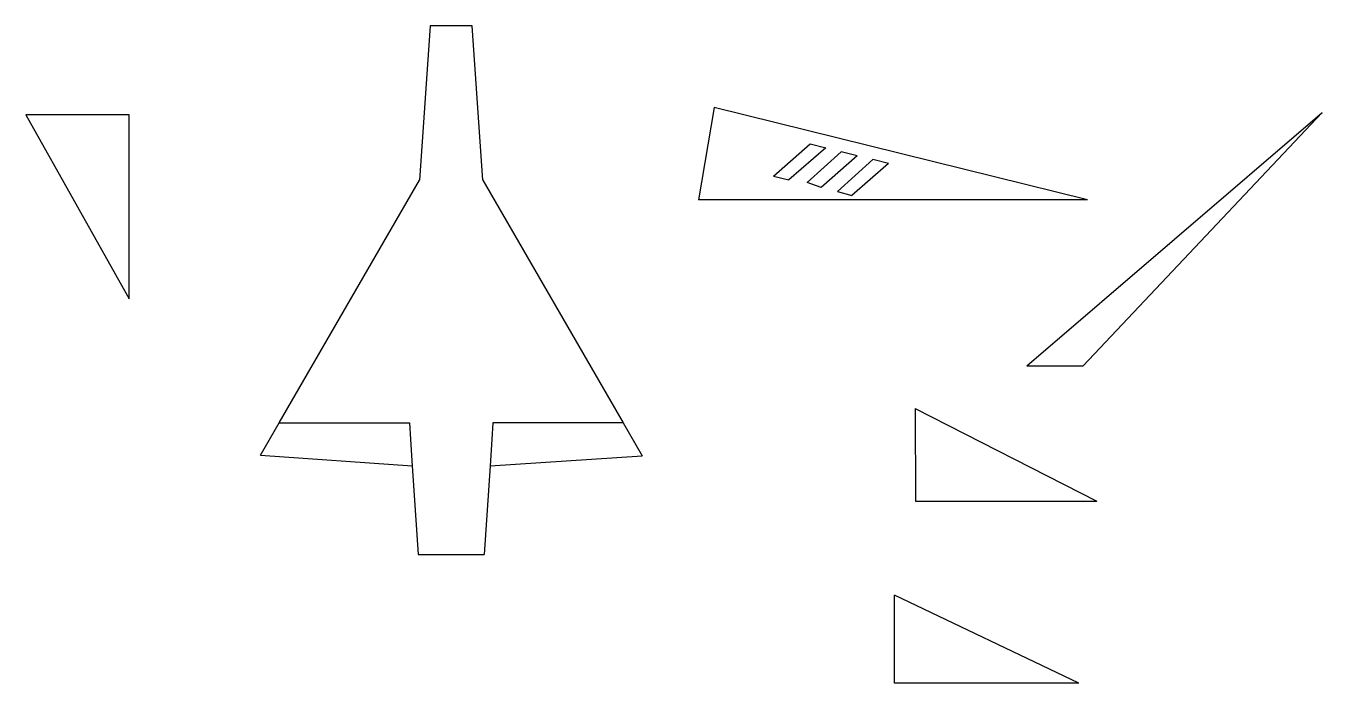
# Model space of a CAD drawing. Header units: metres. Extents: x -1000 to -19, y -74 to 423.
import ezdxf

# ---------------------------------------------------------------- set-up
doc = ezdxf.new("R2010")
doc.units = ezdxf.units.M

msp = doc.modelspace()

# ---------------------------------------------------------------- linework, layer by layer
at = {"layer": 'Bottom'}
for p, q in [((-693.9, 422.94), (-701.89, 306.2)), ((-661.9, 422.94), (-693.9, 422.94)), ((-653.91, 306.2), (-661.9, 422.94)), ((-807.98, 122.44), (-701.89, 306.2)), ((-653.91, 306.2), (-547.82, 122.44)), ((-822.13, 97.94), (-807.98, 122.44)), ((-807.98, 122.44), (-709.44, 122.44)), ((-709.44, 122.44), (-708.62, 109.94)), ((-646.36, 122.44), (-647.19, 109.94)), ((-547.82, 122.44), (-646.36, 122.44)), ((-547.82, 122.44), (-533.46, 97.57)), ((-708.62, 109.94), (-707.31, 89.98)), ((-647.19, 109.94), (-648.5, 89.9)), ((-822.13, 97.94), (-707.31, 89.98)), ((-707.31, 89.98), (-702.9, 22.94)), ((-648.5, 89.9), (-652.9, 22.94)), ((-648.5, 89.9), (-533.46, 97.57)), ((-702.9, 22.94), (-652.9, 22.94))]:
    msp.add_line(p, q, dxfattribs=at)
at = {"layer": 'LeftRearLower-a'}
for p, q in [((-326.72, 133.42), (-189.23, 63.13)), ((-326.72, 133.42), (-326.53, 63.13)), ((-326.53, 63.13), (-288.94, 63.13)), ((-288.94, 63.13), (-276.42, 63.13)), ((-276.42, 63.13), (-256.41, 63.13)), ((-256.41, 63.13), (-189.23, 63.13))]:
    msp.add_line(p, q, dxfattribs=at)
at = {"layer": 'LowerLeftFront-a'}
for p, q in [((-242.22, 165.64), (-18.92, 357.4)), ((-119.51, 250.76), (-18.92, 357.4)), ((-199.81, 165.64), (-119.51, 250.76)), ((-242.22, 165.64), (-199.81, 165.64))]:
    msp.add_line(p, q, dxfattribs=at)
at = {"layer": 'TailLeft-a'}
for p, q in [((-999.66, 355.58), (-921.66, 216.25)), ((-921.66, 355.58), (-999.66, 355.58)), ((-921.66, 216.25), (-921.66, 355.58))]:
    msp.add_line(p, q, dxfattribs=at)
at = {"layer": 'UpperLeftFront-a'}
for p, q in [((-478.78, 361.22), (-490.82, 291.25)), ((-196.48, 291.25), (-478.78, 361.22)), ((-433.98, 309.31), (-406.22, 333.59)), ((-406.22, 333.59), (-394.38, 330.69, 0)), ((-394.44, 330.64, 0), (-422.33, 306.42)), ((-382.74, 327.64), (-408.54, 304.43)), ((-370.72, 324.71), (-397.85, 300.6)), ((-394.38, 330.69, 0), (-394.44, 330.64, 0)), ((-370.72, 324.71), (-382.74, 327.64)), ((-385.5, 297.7), (-358.79, 321.72)), ((-346.87, 318.74), (-374.77, 294.52)), ((-346.87, 318.74), (-358.79, 321.72)), ((-433.98, 309.31), (-422.33, 306.42)), ((-397.85, 300.6), (-408.54, 304.43)), ((-385.5, 297.7), (-374.77, 294.52)), ((-196.48, 291.25), (-490.82, 291.25))]:
    msp.add_line(p, q, dxfattribs=at)
at = {"layer": 'UpperLeftRear-a'}
for p, q in [((-342.39, -74.49), (-342.39, -7.92)), ((-203.06, -74.49), (-342.39, -7.92)), ((-203.06, -74.49), (-342.39, -74.49))]:
    msp.add_line(p, q, dxfattribs=at)

doc.saveas('drawing.dxf')
